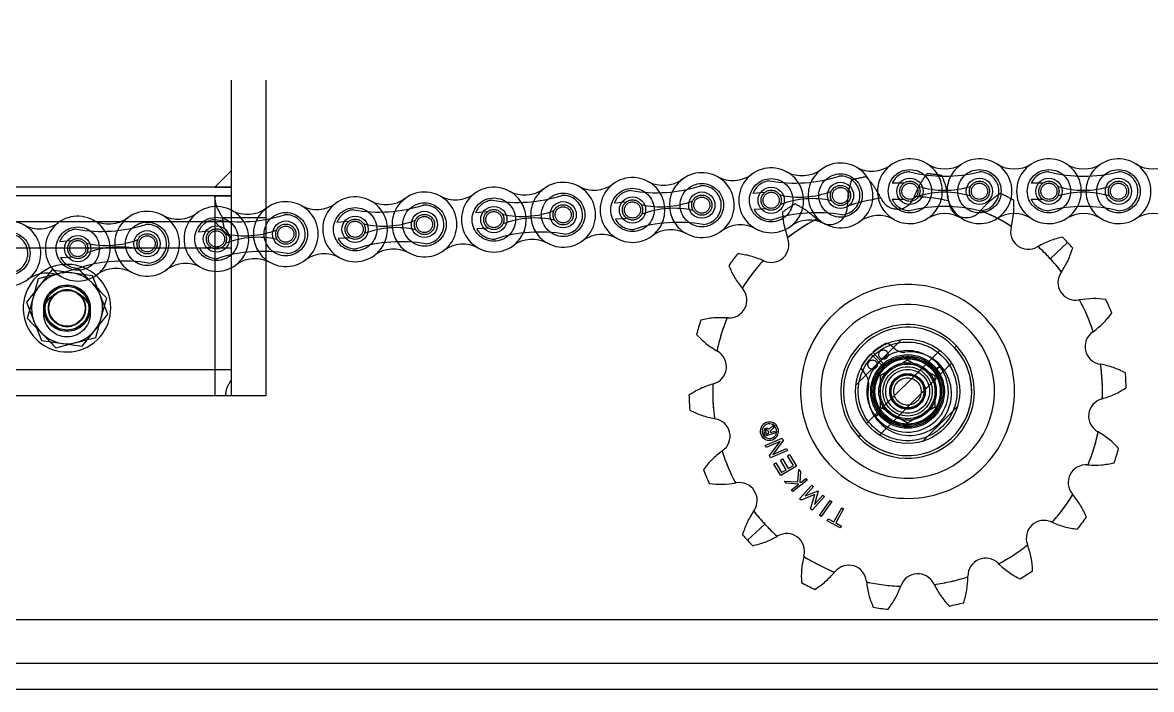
# Model space of a CAD drawing. Header units: metres. Extents: x 0 to 21025, y 0 to 14850.
# Drawn here: x 2882.1 to 3088.3, y 6190.9 to 6312.7 of the extents above; entities that cross this region are included whole.
import ezdxf

# ---------------------------------------------------------------- set-up
doc = ezdxf.new("R2010")
doc.units = ezdxf.units.M
doc.header["$LTSCALE"] = 25
doc.linetypes.add('HIDDEN2', pattern=[4.7625, 3.175, -1.5875])
for name, color, linetype in [('SHA', 7, 'Continuous'), ('SL4', 4, 'Continuous'), ('ST1', 7, 'HIDDEN2')]:
    doc.layers.add(name, color=color, linetype=linetype)

msp = doc.modelspace()

# ---------------------------------------------------------------- hatches: boundary and pattern name
at = {"layer": 'SHA'}
h = msp.add_hatch(dxfattribs=at)
h.set_pattern_fill('ANSI32', color=256, style=0)
h.set_pattern_definition([(45, (680.72, 3493.2185), (-6.735192, 6.735192), []), (45, (685.21, 3493.2185), (-6.735192, 6.735192), [])])
edge = h.paths.add_edge_path(flags=0)
edge.add_arc((3043.773, 6245.305), 9.525, 0, 360)

# ---------------------------------------------------------------- linework, layer by layer
at = {"layer": 'SL4'}
for p, q in [((3062.734, 6275.444), (3063.112, 6277.687)), ((3021.405, 6274.929), (3021.839, 6273.355)), ((3073.019, 6272.506), (3069.846, 6269.555)), ((2884.961, 6265.886), (2883.947, 6262.273)), ((2887.98, 6266.656), (2884.961, 6265.886)), ((2894.097, 6265.833), (2894.856, 6265.056)), ((2895.447, 6255.145), (2896.462, 6258.757)), ((2888.175, 6253.289), (2891.811, 6254.217)), ((3052.359, 6253.291), (3052.717, 6253.624)), ((3018.49, 6238.383), (3019.227, 6239.102)), ((3019.227, 6239.102), (3019.348, 6238.722)), ((3017.764, 6237.129), (3017.544, 6237.822)), ((3019.629, 6237.721), (3017.764, 6237.129)), ((3017.779, 6235.44), (3020.851, 6236.765)), ((3017.833, 6237.943), (3017.965, 6237.526)), ((3017.892, 6238.553), (3017.986, 6238.255)), ((3017.995, 6238.257), (3017.9, 6238.555)), ((3017.965, 6237.526), (3018.432, 6237.674)), ((3018.432, 6237.674), (3018.299, 6238.096)), ((3019.348, 6238.722), (3018.645, 6238.037)), ((3018.645, 6238.037), (3018.727, 6237.78)), ((3018.727, 6237.78), (3019.529, 6238.034)), ((3019.529, 6238.034), (3019.629, 6237.721)), ((3020.851, 6236.765), (3021.031, 6236.348)), ((3034.828, 6236.986), (3035.186, 6237.319)), ((3017.938, 6235.071), (3017.779, 6235.44)), ((3020.481, 6236.168), (3017.938, 6235.071)), ((3018.564, 6233.618), (3020.481, 6236.168)), ((3021.031, 6236.348), (3019.186, 6233.809)), ((3019.186, 6233.809), (3021.665, 6234.876)), ((3021.665, 6234.876), (3021.824, 6234.508)), ((3018.751, 6233.185), (3018.564, 6233.618)), ((3021.824, 6234.508), (3018.751, 6233.185)), ((3020.549, 6232.748), (3020.9, 6232.96)), ((3021.61, 6230.987), (3020.549, 6232.748)), ((3020.9, 6232.96), (3021.961, 6231.199)), ((3021.861, 6233.539), (3022.213, 6233.751)), ((3022.922, 6231.779), (3021.861, 6233.539)), ((3022.213, 6233.751), (3023.481, 6231.646)), ((3019.347, 6232.025), (3019.698, 6232.236)), ((3020.615, 6229.919), (3019.347, 6232.025)), ((3019.698, 6232.236), (3020.76, 6230.475)), ((3023.481, 6231.646), (3020.615, 6229.919)), ((3020.76, 6230.475), (3021.61, 6230.987)), ((3021.961, 6231.199), (3022.922, 6231.779)), ((3023.722, 6228.773), (3023.914, 6231.023)), ((3023.914, 6231.023), (3024.225, 6230.634)), ((3024.225, 6230.634), (3024.064, 6228.75)), ((3021.301, 6228.935), (3023.722, 6228.773)), ((3021.611, 6228.545), (3021.301, 6228.935)), ((3023.915, 6228.391), (3021.611, 6228.545)), ((3025.448, 6229.102), (3022.834, 6227.014)), ((3024.064, 6228.75), (3024.341, 6228.731)), ((3024.341, 6228.731), (3025.198, 6229.416)), ((3025.198, 6229.416), (3025.448, 6229.102)), ((3022.584, 6227.327), (3023.915, 6228.391)), ((3022.834, 6227.014), (3022.584, 6227.327)), ((3024.039, 6225.697), (3026.275, 6228.185)), ((3026.842, 6226.481), (3024.334, 6225.431)), ((3026.57, 6227.92), (3025.053, 6226.231)), ((3025.053, 6226.231), (3027.42, 6227.156)), ((3026.064, 6223.875), (3026.842, 6226.481)), ((3026.275, 6228.185), (3026.57, 6227.92)), ((3027.453, 6227.126), (3026.783, 6224.675)), ((3027.42, 6227.156), (3027.453, 6227.126)), ((3024.334, 6225.431), (3024.039, 6225.697)), ((3028.601, 6226.094), (3026.364, 6223.605)), ((3026.783, 6224.675), (3028.302, 6226.362)), ((3027.685, 6222.662), (3029.604, 6225.403)), ((3029.933, 6225.173), (3028.014, 6222.432)), ((3028.302, 6226.362), (3028.601, 6226.094)), ((3029.604, 6225.403), (3029.933, 6225.173)), ((3026.364, 6223.605), (3026.064, 6223.875)), ((3028.014, 6222.432), (3027.685, 6222.662)), ((3030.312, 6221.479), (3031.738, 6224.044)), ((3032.089, 6223.85), (3030.663, 6221.284)), ((3031.738, 6224.044), (3032.089, 6223.85)), ((3017.699, 6221.055), (3014.527, 6218.105)), ((3029.093, 6221.686), (3029.292, 6222.045)), ((3031.486, 6220.358), (3029.093, 6221.686)), ((3029.292, 6222.045), (3030.312, 6221.479)), ((3030.663, 6221.284), (3031.685, 6220.716)), ((3031.685, 6220.716), (3031.486, 6220.358)), ((2543.773, 6203.628), (3543.773, 6203.628)), ((3543.773, 6195.628), (2543.773, 6195.628)), ((3496.273, 6190.865), (2543.773, 6190.865))]:
    msp.add_line(p, q, dxfattribs=at)
at = {"layer": 'SL4', "flags": 128}
for points in [[(3028.786, 6275.857), (3028.012, 6276.145), (3027.705, 6276.328)], [(2894.026, 6265.773), (2894.223, 6265.624), (2894.856, 6265.056)]]:
    msp.add_lwpolyline(points, dxfattribs=at)
at = {"layer": 'SL4'}
for centre, radius in [((3044.202, 6281.87), 2.399), ((3056.902, 6281.87), 2.398), ((3069.602, 6281.87), 2.399), ((3082.302, 6281.87), 2.398), ((3018.856, 6280.222), 2.398), ((3031.525, 6281.105), 2.398), ((2993.517, 6278.456), 2.399), ((3006.187, 6279.339), 2.398), ((2955.51, 6275.808), 2.398), ((2968.179, 6276.691), 2.399), ((2980.848, 6277.573), 2.398), ((2930.171, 6274.042), 2.398), ((2942.84, 6274.925), 2.399), ((2904.832, 6272.276), 2.399), ((2917.502, 6273.159), 2.398), ((2892.163, 6271.393), 2.398), ((2890.204, 6260.515), 4), ((2890.204, 6260.515), 3.309), ((3043.773, 6245.305), 9.525)]:
    msp.add_circle(centre, radius, dxfattribs=at)
for centre, radius, start, end in [((3031.525, 6281.105), 5.92, 241.55346, 126.42008), ((3037.262, 6291.463), 5.92, 241.01961, 305.88623), ((3044.202, 6281.87), 5.92, 57.56669, 302.43331), ((3050.552, 6291.863), 5.92, 237.56669, 302.43331), ((3056.902, 6281.87), 5.92, 237.56669, 122.43331), ((3063.252, 6291.863), 5.92, 237.56669, 302.43331), ((3069.602, 6281.87), 5.92, 57.56669, 302.43331), ((3075.952, 6291.863), 5.92, 237.56669, 302.43331), ((3082.302, 6281.87), 5.92, 237.56669, 122.43331), ((3088.652, 6291.863), 5.92, 237.56669, 302.43331), ((2993.517, 6278.456), 5.92, 61.55346, 306.42008), ((3006.187, 6279.339), 5.92, 241.55346, 126.42008), ((3011.826, 6289.75), 5.92, 241.55346, 306.42008), ((3018.856, 6280.222), 5.92, 61.55346, 306.42008), ((3024.496, 6290.633), 5.92, 241.55346, 306.42008), ((2968.179, 6276.691), 5.92, 61.55346, 306.42008), ((2973.819, 6287.101), 5.92, 241.55346, 306.42008), ((2980.848, 6277.573), 5.92, 241.55346, 126.42008), ((2986.488, 6287.984), 5.92, 241.55346, 306.42008), ((2999.157, 6288.867), 5.92, 241.55346, 306.42008), ((2942.84, 6274.925), 5.92, 61.55346, 306.42008), ((2948.48, 6285.335), 5.92, 241.55346, 306.42008), ((2955.51, 6275.808), 5.92, 241.55346, 126.42008), ((2961.149, 6286.218), 5.92, 241.55346, 306.42008), ((2904.832, 6272.276), 5.92, 241.55346, 126.42008), ((2917.502, 6273.159), 5.92, 61.55346, 306.42008), ((2923.142, 6283.569), 5.92, 241.55346, 306.42008), ((2930.171, 6274.042), 5.92, 241.55346, 126.42008), ((2935.811, 6284.452), 5.92, 241.55346, 306.42008), ((2879.494, 6270.51), 5.92, 241.55346, 126.42008), ((2885.134, 6280.92), 5.92, 241.55346, 306.42008), ((2892.163, 6271.393), 5.92, 61.55346, 306.42008), ((2897.803, 6281.803), 5.92, 241.55346, 306.42008), ((2910.472, 6282.686), 5.92, 241.55346, 306.42008), ((3043.773, 6245.305), 35.607, 118.63563, 128.02381), ((3025.885, 6270.695), 5.92, 61.55346, 126.42008), ((3038.465, 6271.513), 5.92, 61.01961, 125.88623), ((3050.552, 6271.877), 5.92, 57.56669, 122.43331), ((3063.252, 6271.877), 5.92, 57.56669, 122.43331), ((3043.773, 6245.305), 35.607, 57.82514, 62.61107), ((3075.952, 6271.877), 5.92, 57.56669, 122.43331), ((3088.652, 6271.877), 5.92, 57.56669, 122.43331), ((2987.877, 6268.046), 5.92, 61.55346, 126.42008), ((3000.547, 6268.929), 5.92, 61.55346, 126.42008), ((3013.216, 6269.812), 5.92, 61.55346, 126.42008), ((3065.836, 6274.504), 3.238, 165.42447, 300.42447), ((3047.807, 6279.192), 15.39, 345.42447, 345.90678), ((2962.539, 6266.28), 5.92, 61.55346, 126.42008), ((2975.208, 6267.163), 5.92, 61.55346, 126.42008), ((3018.849, 6272.104), 3.238, 245.42447, 20.42447), ((3036.306, 6278.604), 15.39, 199.94217, 200.42447), ((3075.269, 6258.441), 15.39, 119.94217, 120.42447), ((3043.773, 6245.305), 35.607, 42.92447, 48.02381), ((3043.773, 6245.305), 39.94, 42.92447, 44.89243), ((3043.773, 6245.305), 39.94, 40.95651, 42.92447), ((2937.2, 6264.514), 5.92, 61.55346, 126.42008), ((2949.87, 6265.397), 5.92, 61.55346, 126.42008), ((3043.773, 6245.305), 39.94, 140.95651, 144.89243), ((2899.193, 6261.865), 5.92, 61.55346, 126.42008), ((2911.862, 6262.748), 5.92, 61.55346, 126.42008), ((2924.531, 6263.631), 5.92, 61.55346, 126.42008), ((3043.773, 6245.305), 35.607, 137.82514, 148.02381), ((3011.102, 6255.163), 15.39, 65.42447, 65.90678), ((3043.773, 6245.305), 35.607, 37.82514, 42.92447), ((2890.204, 6260.515), 8, 128.79395, 21.78679), ((2886.523, 6260.982), 5.92, 61.55346, 126.42008), ((2890.204, 6260.515), 6.5, 108.54187, 164.30946), ((2890.204, 6260.515), 8, 21.78679, 48.49544), ((3074.492, 6265.197), 3.238, 145.42447, 280.42447), ((3059.154, 6275.768), 15.39, 325.42447, 325.90678), ((2890.204, 6260.515), 6.5, 344.30946, 44.30946), ((3011.186, 6261.963), 3.238, 265.42447, 40.42447), ((3025.367, 6274.042), 15.39, 219.94217, 220.42447), ((3043.773, 6245.305), 19.544, 42.92447, 222.92447), ((2890.204, 6260.515), 6.5, 164.30946, 224.30946), ((3077.862, 6246.876), 15.39, 99.94217, 100.42447), ((3043.773, 6245.305), 35.607, 17.82514, 28.02381), ((3043.773, 6245.305), 39.94, 20.95651, 24.89243), ((3043.773, 6245.305), 15.88, 42.92447, 222.92447), ((2890.204, 6260.515), 6.5, 284.30946, 344.30946), ((3043.773, 6245.305), 39.94, 160.95651, 164.89243), ((3043.773, 6245.305), 35.607, 157.82514, 168.02381), ((3009.7, 6243.394), 15.39, 85.42447, 85.90678), ((3043.773, 6245.305), 19.544, 222.92447, 42.92447), ((3043.773, 6245.305), 12.215, 42.92447, 222.92447), ((2890.204, 6260.515), 6.5, 224.30946, 284.30946), ((3043.773, 6245.305), 11.726, 42.92447, 222.92447), ((3043.773, 6245.305), 15.88, 222.92447, 42.92447), ((3079.443, 6253.491), 3.238, 125.42447, 260.42447), ((3068.645, 6268.671), 15.39, 305.42447, 305.90678), ((3043.773, 6245.305), 12.215, 222.92447, 42.92447), ((3043.773, 6245.305), 11.726, 222.92447, 42.92447), ((3007.454, 6249.813), 3.238, 285.42447, 60.42447), ((3016.649, 6266.014), 15.39, 239.94217, 240.42447), ((3076.344, 6235.122), 15.39, 79.94217, 80.42447), ((3043.773, 6245.305), 35.607, 357.82514, 8.02381), ((3043.773, 6245.305), 39.94, 0.95651, 4.89243), ((3043.773, 6245.305), 35.607, 177.82514, 188.02381), ((3012.409, 6231.856), 15.39, 105.42447, 105.90678), ((3043.773, 6245.305), 39.94, 180.95651, 184.89243), ((3080.091, 6240.797), 3.238, 105.42447, 240.42447), ((3075.137, 6258.755), 15.39, 285.42447, 285.90678), ((3011.202, 6255.489), 15.39, 259.94217, 260.42447), ((3008.103, 6237.12), 3.238, 305.42447, 80.42447), ((3018.522, 6238.045), 1.673, 132.92447, 312.92447), ((3018.522, 6238.045), 1.339, 132.92447, 312.92447), ((3018.522, 6238.045), 1.673, 312.92447, 132.92447), ((3018.522, 6238.045), 1.339, 312.92447, 132.92447), ((3018.065, 6238.022), 0.558, 108.05018, 200.99902), ((3018.065, 6238.022), 0.245, 108.62125, 198.95106), ((3018.065, 6238.022), 0.558, 40.30501, 107.15432), ((3018.065, 6238.022), 0.245, 17.61994, 106.56673), ((3043.773, 6245.305), 35.607, 337.82514, 348.02381), ((3070.897, 6224.596), 15.39, 59.94217, 60.42447), ((3043.773, 6245.305), 39.94, 340.95651, 344.89243), ((3018.9, 6221.94), 15.39, 125.42447, 125.90678), ((3043.773, 6245.305), 35.607, 197.82514, 208.02381), ((3043.773, 6245.305), 39.94, 200.95651, 204.89243), ((3076.359, 6228.648), 3.238, 85.42447, 220.42447), ((3077.845, 6247.217), 15.39, 265.42447, 265.90678), ((3009.683, 6243.734), 15.39, 279.94217, 280.42447), ((3013.054, 6225.414), 3.238, 325.42447, 100.42447), ((3043.773, 6245.305), 35.607, 317.82514, 328.02381), ((3062.178, 6216.568), 15.39, 39.94217, 40.42447), ((3028.392, 6214.842), 15.39, 145.42447, 145.90678), ((3043.773, 6245.305), 35.607, 217.82514, 222.92447), ((3043.773, 6245.305), 39.94, 320.95651, 324.89243), ((3043.773, 6245.305), 35.607, 222.92447, 228.02381), ((3068.697, 6218.507), 3.238, 65.42447, 200.42447), ((3076.444, 6235.448), 15.39, 245.42447, 245.90678), ((3043.773, 6245.305), 39.94, 220.95651, 222.92447), ((3012.276, 6232.17), 15.39, 299.94217, 300.42447), ((3021.71, 6216.107), 3.238, 345.42447, 120.42447), ((3043.773, 6245.305), 39.94, 222.92447, 224.89243), ((3043.773, 6245.305), 35.607, 297.82514, 308.02381), ((3051.239, 6212.006), 15.39, 19.94217, 20.42447), ((3039.738, 6211.419), 15.39, 165.42447, 165.90678), ((3043.773, 6245.305), 35.607, 237.82514, 248.02381), ((3058.028, 6211.599), 3.238, 45.42447, 180.42447), ((3018.668, 6222.19), 15.39, 319.94217, 320.42447), ((3033.027, 6210.322), 3.238, 5.42447, 140.42447), ((3045.64, 6208.756), 3.238, 25.42447, 160.42447), ((3071.102, 6224.868), 15.39, 225.42447, 225.90678), ((3043.773, 6245.305), 39.94, 300.95651, 304.89243), ((3043.773, 6245.305), 39.94, 240.95651, 244.89243), ((3051.572, 6212.083), 15.39, 185.42447, 185.90678), ((3043.773, 6245.305), 35.607, 257.82514, 268.02381), ((3062.464, 6216.753), 15.39, 205.42447, 205.90678), ((3043.773, 6245.305), 35.607, 277.82514, 288.02381), ((3039.4, 6211.461), 15.39, 359.94217, 0.42447), ((3028.088, 6214.997), 15.39, 339.94217, 340.42447), ((3043.773, 6245.305), 39.94, 260.95651, 264.89243), ((3043.773, 6245.305), 39.94, 280.95651, 284.89243)]:
    msp.add_arc(centre, radius, start, end, dxfattribs=at)
for points, knots in [([(3072.068, 6273.494), (3071.3, 6273.301), (3069.766, 6272.914), (3068.314, 6272.156), (3067.588, 6271.777)], [0, 0, 0, 0, 0.5001332, 1, 1, 1, 1]), ([(3017.384, 6269.212), (3016.624, 6269.515), (3015.102, 6270.121), (3013.536, 6270.35), (3012.753, 6270.464)], [0, 0, 0, 0, 0.4994185, 1, 1, 1, 1]), ([(3071.899, 6267.142), (3072.329, 6267.837), (3073.19, 6269.231), (3073.687, 6270.733), (3073.936, 6271.485)], [0, 0, 0, 0, 0.4990975, 1, 1, 1, 1]), ([(3011.099, 6268.275), (3011.423, 6267.553), (3012.07, 6266.11), (3013.069, 6264.811), (3013.568, 6264.162)], [0, 0, 0, 0, 0.5001333, 1, 1, 1, 1]), ([(2894.856, 6265.056), (2895.094, 6264.812), (2895.981, 6263.903), (2896.845, 6263.018), (2897.477, 6262.37)], [0, 0, 0, 0, 0.2686336, 1, 1, 1, 1]), ([(2883.947, 6262.273), (2883.922, 6262.188), (2883.58, 6260.967), (2883.244, 6259.772), (2882.932, 6258.66)], [0, 0, 0, 0, 0.07021477, 1, 1, 1, 1]), ([(2896.462, 6258.757), (2896.486, 6258.843), (2896.829, 6260.063), (2897.165, 6261.259), (2897.477, 6262.37)], [0, 0, 0, 0, 0.0702148, 1, 1, 1, 1]), ([(3080.002, 6262.117), (3079.215, 6262.197), (3077.641, 6262.359), (3076.017, 6262.143), (3075.205, 6262.035)], [0, 0, 0, 0, 0.5005336, 1, 1, 1, 1]), ([(3077.671, 6256.205), (3078.313, 6256.712), (3079.599, 6257.727), (3080.58, 6258.968), (3081.071, 6259.59)], [0, 0, 0, 0, 0.4991241, 1, 1, 1, 1]), ([(2882.932, 6258.66), (2883.152, 6258.435), (2884.006, 6257.559), (2884.894, 6256.65), (2885.553, 6255.975)], [0, 0, 0, 0, 0.25755135, 1, 1, 1, 1]), ([(3010.799, 6258.745), (3009.981, 6258.769), (3008.343, 6258.819), (3006.794, 6258.498), (3006.019, 6258.337)], [0, 0, 0, 0, 0.4994786, 1, 1, 1, 1]), ([(2885.553, 6255.975), (2885.791, 6255.731), (2886.679, 6254.822), (2887.543, 6253.937), (2888.175, 6253.289)], [0, 0, 0, 0, 0.2686336, 1, 1, 1, 1]), ([(3005.213, 6255.715), (3005.765, 6255.147), (3006.867, 6254.012), (3008.249, 6253.133), (3008.94, 6252.694)], [0, 0, 0, 0, 0.5003717, 1, 1, 1, 1]), ([(2891.811, 6254.217), (2891.897, 6254.239), (2893.125, 6254.552), (2894.328, 6254.859), (2895.447, 6255.145)], [0, 0, 0, 0, 0.07021477, 1, 1, 1, 1]), ([(3083.567, 6248.712), (3082.855, 6249.057), (3081.431, 6249.747), (3079.831, 6250.099), (3079.032, 6250.276)], [0, 0, 0, 0, 0.5005125, 1, 1, 1, 1]), ([(3008.191, 6246.657), (3007.414, 6246.4), (3005.858, 6245.886), (3004.512, 6245.055), (3003.838, 6244.639)], [0, 0, 0, 0, 0.499464, 1, 1, 1, 1]), ([(3079.355, 6243.954), (3080.132, 6244.211), (3081.687, 6244.725), (3083.033, 6245.556), (3083.707, 6245.972)], [0, 0, 0, 0, 0.499464, 1, 1, 1, 1]), ([(3003.978, 6241.899), (3004.691, 6241.554), (3006.115, 6240.864), (3007.715, 6240.511), (3008.514, 6240.335)], [0, 0, 0, 0, 0.5005125, 1, 1, 1, 1]), ([(3082.332, 6234.896), (3081.781, 6235.464), (3080.679, 6236.599), (3079.296, 6237.478), (3078.605, 6237.917)], [0, 0, 0, 0, 0.5003717, 1, 1, 1, 1]), ([(3009.875, 6234.405), (3009.233, 6233.899), (3007.947, 6232.884), (3006.966, 6231.642), (3006.475, 6231.02)], [0, 0, 0, 0, 0.4991241, 1, 1, 1, 1]), ([(3076.747, 6231.866), (3077.565, 6231.841), (3079.202, 6231.792), (3080.751, 6232.113), (3081.527, 6232.273)], [0, 0, 0, 0, 0.4994786, 1, 1, 1, 1]), ([(3007.543, 6228.494), (3008.331, 6228.413), (3009.905, 6228.252), (3011.529, 6228.468), (3012.34, 6228.576)], [0, 0, 0, 0, 0.5005334, 1, 1, 1, 1]), ([(3076.447, 6222.335), (3076.123, 6223.057), (3075.476, 6224.501), (3074.477, 6225.8), (3073.977, 6226.449)], [0, 0, 0, 0, 0.5001333, 1, 1, 1, 1]), ([(3015.647, 6223.469), (3015.217, 6222.773), (3014.356, 6221.38), (3013.859, 6219.878), (3013.61, 6219.125)], [0, 0, 0, 0, 0.49909768, 1, 1, 1, 1]), ([(3070.161, 6221.399), (3070.922, 6221.096), (3072.444, 6220.489), (3074.009, 6220.261), (3074.793, 6220.147)], [0, 0, 0, 0, 0.4994185, 1, 1, 1, 1]), ([(3015.478, 6217.117), (3016.245, 6217.31), (3017.779, 6217.697), (3019.232, 6218.455), (3019.958, 6218.834)], [0, 0, 0, 0, 0.50013323, 1, 1, 1, 1]), ([(3066.62, 6212.545), (3066.563, 6213.335), (3066.448, 6214.913), (3065.954, 6216.475), (3065.707, 6217.255)], [0, 0, 0, 0, 0.50026091, 1, 1, 1, 1]), ([(3024.812, 6215.166), (3024.645, 6214.365), (3024.313, 6212.761), (3024.359, 6211.179), (3024.383, 6210.388)], [0, 0, 0, 0, 0.4994593, 1, 1, 1, 1]), ([(3026.825, 6209.139), (3027.48, 6209.583), (3028.79, 6210.471), (3029.895, 6211.681), (3030.448, 6212.285)], [0, 0, 0, 0, 0.5001515, 1, 1, 1, 1]), ([(3060.393, 6213.815), (3061.004, 6213.271), (3062.227, 6212.18), (3063.62, 6211.43), (3064.317, 6211.054)], [0, 0, 0, 0, 0.4990977, 1, 1, 1, 1]), ([(3036.263, 6210.499), (3036.381, 6209.689), (3036.617, 6208.068), (3037.202, 6206.598), (3037.495, 6205.862)], [0, 0, 0, 0, 0.49948, 1, 1, 1, 1]), ([(3048.621, 6210.029), (3049.008, 6209.309), (3049.785, 6207.866), (3050.837, 6206.685), (3051.364, 6206.093)], [0, 0, 0, 0, 0.4994271, 1, 1, 1, 1]), ([(3054.038, 6206.707), (3054.254, 6207.469), (3054.686, 6208.991), (3054.755, 6210.628), (3054.79, 6211.445)], [0, 0, 0, 0, 0.50051396, 1, 1, 1, 1]), ([(3040.217, 6205.524), (3040.681, 6206.166), (3041.607, 6207.448), (3042.233, 6208.963), (3042.545, 6209.719)], [0, 0, 0, 0, 0.5005288, 1, 1, 1, 1])]:
    msp.add_open_spline(points, degree=3, knots=knots, dxfattribs=at)
at = {"layer": 'ST1'}
for p, q in [((2920.204, 6421.215), (2920.204, 6244.515)), ((2926.554, 6421.215), (2926.554, 6244.515)), ((2920.204, 6285.615), (2917.204, 6282.615)), ((2920.204, 6285.615), (2920.204, 6282.615)), ((2920.204, 6282.615), (2658.304, 6282.615)), ((2917.204, 6282.615), (2920.204, 6282.615)), ((2920.204, 6282.615), (2920.204, 6244.515)), ((3043.095, 6283.346), (3040.971, 6283.346)), ((3068.495, 6283.346), (3066.371, 6283.346)), ((2920.204, 6281.023), (2630.204, 6281.023)), ((2917.204, 6281.023), (2917.204, 6276.265)), ((2917.204, 6281.023), (2920.204, 6281.023)), ((3017.649, 6281.618), (3015.53, 6281.47)), ((3043.095, 6280.394), (3040.971, 6280.394)), ((3068.495, 6280.394), (3066.371, 6280.394)), ((2966.972, 6278.086), (2964.853, 6277.938)), ((2992.31, 6279.852), (2990.192, 6279.704)), ((3017.854, 6278.673), (3015.735, 6278.525)), ((2920.204, 6276.265), (2620.204, 6276.265)), ((2920.204, 6273.265), (2917.204, 6276.265)), ((2917.204, 6276.265), (2917.204, 6271.503)), ((2920.204, 6276.265), (2917.204, 6276.265)), ((2920.204, 6277.015), (2918.667, 6277.015)), ((2926.554, 6277.015), (2920.204, 6277.015)), ((2941.633, 6276.32), (2939.515, 6276.172)), ((2992.516, 6276.907), (2990.397, 6276.759)), ((3027.152, 6276.796), (3026.708, 6276.557)), ((3027.705, 6276.328), (3027.245, 6276.705)), ((2916.295, 6274.554), (2914.176, 6274.406)), ((2967.177, 6275.141), (2965.058, 6274.993)), ((2890.956, 6272.788), (2888.838, 6272.64)), ((2941.839, 6273.375), (2939.72, 6273.228)), ((3069.846, 6269.555), (3073.019, 6272.506)), ((2920.204, 6271.503), (2620.204, 6271.503)), ((2891.162, 6269.843), (2889.043, 6269.696)), ((2916.5, 6271.609), (2914.381, 6271.462)), ((2920.204, 6271.503), (2917.204, 6271.503)), ((2917.204, 6271.503), (2917.204, 6249.273)), ((2892.234, 6267.741), (2888.598, 6266.814)), ((2887.419, 6267.485), (2882.776, 6261.588)), ((2894.847, 6266.413), (2887.419, 6267.485)), ((2888.137, 6266.678), (2888.598, 6266.814)), ((2897.633, 6259.443), (2894.847, 6266.413)), ((2882.776, 6261.588), (2885.561, 6254.618)), ((2892.99, 6253.546), (2897.633, 6259.443)), ((2885.561, 6254.618), (2892.99, 6253.546)), ((3041.501, 6253.028), (3040.466, 6253.884)), ((3052.717, 6253.624), (3052.359, 6253.291)), ((3039.434, 6249.734), (3037.054, 6252.162)), ((3037.42, 6252.503), (3039.67, 6249.954)), ((2920.204, 6249.273), (2625.447, 6249.273)), ((2920.204, 6249.273), (2917.204, 6249.273)), ((2917.204, 6249.273), (2917.204, 6244.515)), ((3035.456, 6249.224), (3036.235, 6248.13)), ((3038.773, 6248.192), (3041.273, 6249.635)), ((3043.773, 6251.079), (3046.273, 6249.635)), ((3049.651, 6249.886), (3048.88, 6249.285)), ((3048.88, 6249.285), (3049.651, 6249.886)), ((2920.204, 6244.515), (2630.204, 6244.515)), ((2926.554, 6244.515), (2920.204, 6244.515)), ((3038.665, 6241.326), (3037.894, 6240.725)), ((3037.894, 6240.725), (3038.665, 6241.326)), ((3043.773, 6239.532), (3041.273, 6240.975)), ((3048.773, 6242.419), (3046.273, 6240.975)), ((3035.186, 6237.319), (3034.828, 6236.986)), ((3014.527, 6218.105), (3017.699, 6221.055)), ((2543.773, 6203.628), (3543.773, 6203.628))]:
    msp.add_line(p, q, dxfattribs=at)
for centre, radius in [((3018.856, 6280.222), 3.96), ((3031.525, 6281.105), 3.96), ((3044.202, 6281.87), 3.96), ((3056.902, 6281.87), 3.96), ((3069.602, 6281.87), 3.96), ((3082.302, 6281.87), 3.96), ((2993.517, 6278.456), 3.96), ((3006.187, 6279.339), 3.96), ((3031.525, 6281.105), 1.845), ((3031.525, 6281.105), 1.476), ((3044.202, 6281.87), 1.845), ((3044.202, 6281.87), 1.476), ((3056.902, 6281.87), 1.845), ((3056.902, 6281.87), 1.476), ((3069.602, 6281.87), 1.845), ((3069.602, 6281.87), 1.476), ((3082.302, 6281.87), 1.845), ((3082.302, 6281.87), 1.476), ((2968.179, 6276.691), 3.96), ((2980.848, 6277.573), 3.96), ((2993.517, 6278.456), 1.845), ((3006.187, 6279.339), 1.845), ((3006.187, 6279.339), 1.476), ((3018.856, 6280.222), 1.845), ((3018.856, 6280.222), 1.476), ((2930.171, 6274.042), 3.96), ((2942.84, 6274.925), 3.96), ((2955.51, 6275.808), 3.96), ((2968.179, 6276.691), 1.845), ((2968.179, 6276.691), 1.476), ((2980.848, 6277.573), 1.845), ((2980.848, 6277.573), 1.476), ((2993.517, 6278.456), 1.476), ((2904.832, 6272.276), 3.96), ((2917.502, 6273.159), 3.96), ((2942.84, 6274.925), 1.845), ((2942.84, 6274.925), 1.476), ((2955.51, 6275.808), 1.845), ((2955.51, 6275.808), 1.476), ((2879.494, 6270.51), 3.96), ((2892.163, 6271.393), 3.96), ((2904.832, 6272.276), 1.845), ((2917.502, 6273.159), 1.845), ((2917.502, 6273.159), 1.476), ((2930.171, 6274.042), 1.845), ((2930.171, 6274.042), 1.476), ((2892.163, 6271.393), 1.845), ((2892.163, 6271.393), 1.476), ((2904.832, 6272.276), 1.476), ((2890.204, 6260.515), 4.25), ((2890.204, 6259.515), 4.25), ((2890.204, 6260.515), 4.2), ((2890.204, 6260.515), 3.4), ((3043.773, 6245.305), 9.025), ((3043.773, 6245.305), 6.725), ((3043.773, 6245.305), 6.475), ((3043.773, 6245.305), 6.2), ((3043.773, 6245.305), 6), ((3043.773, 6245.305), 5.975), ((3039.357, 6252.036), 0.85), ((3037.38, 6250.197), 0.85), ((3043.773, 6245.305), 5.25), ((3043.773, 6245.305), 5), ((3043.773, 6245.305), 4.5), ((3043.773, 6245.305), 4), ((3043.773, 6245.305), 3.25), ((3043.773, 6245.305), 3.2), ((3043.773, 6245.305), 3), ((3043.773, 6245.305), 2.5)]:
    msp.add_circle(centre, radius, dxfattribs=at)
for centre, radius, start, end in [((3044.202, 6281.87), 5.92, 302.43326, 57.56674), ((3056.902, 6281.87), 5.92, 122.43328, 237.56672), ((3069.602, 6281.87), 5.92, 302.43326, 57.56674), ((3082.302, 6281.87), 5.92, 122.43328, 237.56672), ((3023.167, 6309.69), 26.322, 260.02692, 287.94662), ((3018.856, 6280.222), 5.92, 306.42002, 61.55351), ((3031.525, 6281.105), 5.92, 126.42007, 242.4396), ((3031.525, 6281.105), 3.552, 273.98677, 93.98677), ((3043.773, 6245.305), 39.94, 100.95651, 104.89243), ((3044.202, 6281.87), 3.552, 90, 155.44664), ((3050.552, 6310.967), 26.322, 256.04015, 283.95985), ((3043.773, 6245.305), 39.94, 80.95651, 84.89243), ((3056.902, 6281.87), 3.552, 270, 90), ((3069.602, 6281.87), 3.552, 90, 155.44664), ((3075.952, 6310.967), 26.322, 256.04015, 283.95985), ((3082.302, 6281.87), 3.552, 270, 90), ((2980.848, 6277.573), 5.92, 126.42005, 241.55348), ((2997.829, 6307.924), 26.322, 260.02692, 287.94662), ((2993.517, 6278.456), 5.92, 306.42002, 61.55351), ((3006.187, 6279.339), 5.92, 126.42002, 241.55351), ((3006.187, 6279.339), 3.552, 273.98677, 93.98677), ((3018.856, 6280.222), 3.552, 93.98677, 159.43341), ((3050.552, 6298.223), 16.175, 252.993, 287.007), ((3075.952, 6298.223), 16.175, 252.993, 287.007), ((2942.84, 6274.925), 5.92, 306.42002, 61.55351), ((2955.51, 6275.808), 5.92, 126.42002, 241.55351), ((2968.179, 6276.691), 3.552, 93.98677, 159.43341), ((2972.49, 6306.158), 26.322, 260.02692, 287.94662), ((2968.179, 6276.691), 5.92, 306.42002, 61.55351), ((2980.848, 6277.573), 3.552, 273.98677, 93.98677), ((2993.517, 6278.456), 3.552, 93.98677, 159.43341), ((2998.715, 6295.211), 16.175, 256.97977, 290.99377), ((3024.054, 6296.977), 16.175, 256.97977, 290.99377), ((3026.327, 6264.351), 16.175, 76.97977, 110.99377), ((3043.773, 6245.305), 35.607, 97.82514, 108.02381), ((3043.773, 6245.305), 35.607, 97.82514, 108.02381), ((3025.081, 6273.857), 15.39, 25.42447, 25.90678), ((3041.906, 6281.855), 3.238, 205.42447, 340.42447), ((3044.202, 6281.87), 3.552, 204.55336, 270), ((3059.457, 6275.613), 15.39, 159.94217, 160.42447), ((3043.773, 6245.305), 35.607, 77.82514, 88.02381), ((3043.773, 6245.305), 35.607, 77.82514, 88.02381), ((3050.552, 6265.518), 16.175, 72.993, 107.007), ((3035.974, 6278.528), 15.39, 5.42447, 5.90678), ((3043.773, 6245.305), 39.94, 60.95651, 64.89243), ((3069.602, 6281.87), 3.552, 204.55336, 270), ((3075.952, 6265.518), 16.175, 72.993, 107.007), ((2917.502, 6273.159), 5.92, 306.42005, 61.55348), ((2930.171, 6274.042), 5.92, 126.42005, 241.55348), ((2942.84, 6274.925), 3.552, 93.98677, 159.43341), ((2947.152, 6304.392), 26.322, 260.02692, 287.94662), ((2955.51, 6275.808), 3.552, 273.98677, 93.98677), ((2973.376, 6293.445), 16.175, 256.97977, 290.99377), ((3000.989, 6262.585), 16.175, 76.97977, 110.99377), ((3018.856, 6280.222), 3.552, 208.54013, 273.98677), ((3027.213, 6251.638), 26.322, 80.02692, 107.94662), ((3043.773, 6245.305), 39.94, 120.95651, 124.89243), ((3029.518, 6279.012), 3.238, 256.93895, 0.42447), ((3048.145, 6279.15), 15.39, 179.94217, 180.42447), ((3050.552, 6252.774), 26.322, 76.04015, 103.95985), ((3054.519, 6280.289), 3.238, 185.42447, 320.42447), ((3068.877, 6268.421), 15.39, 139.94217, 140.42447), ((3043.773, 6245.305), 35.607, 57.82514, 68.02381), ((3043.773, 6245.305), 35.607, 62.61107, 68.02381), ((3075.952, 6252.774), 26.322, 76.04015, 103.95985), ((2892.163, 6271.393), 5.92, 306.42002, 61.55351), ((2904.832, 6272.276), 5.92, 126.42005, 241.55348), ((2917.502, 6273.159), 3.552, 93.98677, 159.43341), ((2921.813, 6302.626), 26.322, 260.02692, 287.94662), ((2930.171, 6274.042), 3.552, 273.98677, 93.98677), ((2948.038, 6291.679), 16.175, 256.97977, 290.99377), ((2975.65, 6260.819), 16.175, 76.97977, 110.99377), ((2993.517, 6278.456), 3.552, 208.54013, 273.98677), ((3001.875, 6249.872), 26.322, 80.02692, 107.94662), ((3043.773, 6245.305), 35.607, 117.82514, 128.02381), ((3016.443, 6265.742), 15.39, 45.42447, 45.90678), ((2879.494, 6270.51), 3.552, 273.98677, 93.98677), ((2892.163, 6271.393), 3.552, 93.98677, 159.43341), ((2896.475, 6300.86), 26.322, 260.02692, 287.94662), ((2904.832, 6272.276), 3.552, 273.98677, 93.98677), ((2922.699, 6289.913), 16.175, 256.97977, 290.99377), ((2950.312, 6259.053), 16.175, 76.97977, 110.99377), ((2968.179, 6276.691), 3.552, 208.54013, 273.98677), ((2976.536, 6248.106), 26.322, 80.02692, 107.94662), ((2897.361, 6288.147), 16.175, 256.97977, 290.99377), ((2924.973, 6257.287), 16.175, 76.97977, 110.99377), ((2942.84, 6274.925), 3.552, 208.54013, 273.98677), ((2951.198, 6246.34), 26.322, 80.02692, 107.94662), ((3043.773, 6245.305), 35.607, 42.92447, 48.02381), ((2899.635, 6255.521), 16.175, 76.97977, 110.99377), ((2917.502, 6273.159), 3.552, 208.54013, 273.98677), ((2925.859, 6244.574), 26.322, 80.02692, 107.94662), ((2890.204, 6260.515), 8, 48.49544, 128.79395), ((2892.163, 6271.393), 3.552, 208.54013, 273.98677), ((2900.521, 6242.808), 26.322, 80.02692, 107.94662), ((3043.773, 6245.305), 35.607, 137.82514, 148.02381), ((3043.773, 6245.305), 35.607, 37.82514, 42.92447), ((2890.204, 6260.515), 6.5, 53.99021, 104.30946), ((3043.773, 6245.305), 35.607, 17.82514, 28.02381), ((3043.773, 6245.305), 35.607, 157.82514, 168.02381), ((3043.773, 6245.305), 11.726, 42.92447, 222.92447), ((3043.773, 6245.305), 11.726, 222.92447, 42.92447), ((3043.773, 6245.305), 9.6, 115.31466, 131.43223), ((3039.989, 6253.305), 0.75, 50.42447, 115.31466), ((3043.773, 6245.305), 9.6, 134.41672, 150.53429), ((3043.773, 6245.305), 7.452, 37.92447, 217.92447), ((3043.773, 6245.305), 7.452, 37.92447, 217.92447), ((3044.152, 6244.898), 7.643, 169.43092, 96.41802), ((3043.773, 6245.305), 6.2, 134.41672, 131.43223), ((3043.029, 6254.876), 2.398, 230.42447, 276.41802), ((3036.067, 6249.659), 0.75, 150.53429, 215.42447), ((3043.773, 6245.305), 7.452, 217.92447, 37.92447), ((3043.773, 6245.305), 7.452, 217.92447, 37.92447), ((3043.773, 6245.305), 35.607, 357.82514, 8.02381), ((3034.281, 6246.74), 2.398, 349.43092, 35.42447), ((3043.773, 6245.305), 35.607, 177.82514, 188.02381), ((3043.773, 6245.305), 35.607, 337.82514, 348.02381), ((3043.773, 6245.305), 35.607, 197.82514, 208.02381), ((3043.773, 6245.305), 35.607, 317.82514, 328.02381), ((3043.773, 6245.305), 35.607, 217.82514, 222.92447), ((3043.773, 6245.305), 35.607, 222.92447, 228.02381), ((3043.773, 6245.305), 35.607, 297.82514, 308.02381), ((3043.773, 6245.305), 35.607, 237.82514, 248.02381), ((3043.773, 6245.305), 35.607, 257.82514, 268.02381), ((3043.773, 6245.305), 35.607, 277.82514, 288.02381)]:
    msp.add_arc(centre, radius, start, end, dxfattribs=at)
for points, knots in [([(3038.925, 6280.581), (3038.537, 6281.302), (3037.761, 6282.745), (3036.708, 6283.926), (3036.182, 6284.517)], [0, 0, 0, 0, 0.4994271, 1, 1, 1, 1]), ([(3047.328, 6285.087), (3046.865, 6284.445), (3045.938, 6283.162), (3045.313, 6281.648), (3045.001, 6280.892)], [0, 0, 0, 0, 0.5005288, 1, 1, 1, 1]), ([(3051.282, 6280.112), (3051.164, 6280.922), (3050.928, 6282.543), (3050.343, 6284.013), (3050.051, 6284.749)], [0, 0, 0, 0, 0.49948, 1, 1, 1, 1]), ([(3033.508, 6283.904), (3033.292, 6283.142), (3032.86, 6281.62), (3032.79, 6279.983), (3032.755, 6279.165)], [0, 0, 0, 0, 0.500514, 1, 1, 1, 1]), ([(2918.667, 6277.015), (2918.169, 6277.824), (2917.401, 6279.071), (2917.256, 6280.515), (2917.204, 6281.023)], [0, 0, 0, 0, 0.6481438, 1, 1, 1, 1]), ([(3060.72, 6281.472), (3060.065, 6281.027), (3058.756, 6280.139), (3057.65, 6278.93), (3057.098, 6278.326)], [0, 0, 0, 0, 0.50015152, 1, 1, 1, 1]), ([(3063.112, 6277.687), (3063.121, 6277.739), (3063.268, 6278.592), (3063.214, 6279.433), (3063.163, 6280.223)], [0, 0, 0, 0, 0.0606902, 1, 1, 1, 1]), ([(3020.926, 6278.065), (3020.967, 6277.275), (3021.022, 6276.225), (3021.329, 6275.186), (3021.405, 6274.929)], [0, 0, 0, 0, 0.752509, 1, 1, 1, 1]), ([(3027.152, 6276.796), (3026.542, 6277.34), (3025.319, 6278.43), (3023.926, 6279.18), (3023.228, 6279.556)], [0, 0, 0, 0, 0.4990977, 1, 1, 1, 1]), ([(2920.204, 6273.356), (2919.665, 6274.038), (2918.759, 6275.183), (2918.694, 6276.488), (2918.667, 6277.015)], [0, 0, 0, 0, 0.595978, 1, 1, 1, 1]), ([(2892.234, 6267.741), (2892.454, 6267.516), (2893.062, 6266.893), (2893.694, 6266.246), (2894.097, 6265.833)], [0, 0, 0, 0, 0.3614094, 1, 1, 1, 1]), ([(2888.598, 6266.814), (2888.511, 6266.792), (2888.303, 6266.739), (2888.099, 6266.686), (2887.98, 6266.656)], [0, 0, 0, 0, 0.4151573, 1, 1, 1, 1]), ([(3041.273, 6249.635), (3041.332, 6249.67), (3042.176, 6250.157), (3043.004, 6250.635), (3043.773, 6251.079)], [0, 0, 0, 0, 0.0702006, 1, 1, 1, 1]), ([(3046.273, 6249.635), (3046.332, 6249.601), (3047.176, 6249.114), (3048.004, 6248.636), (3048.773, 6248.192)], [0, 0, 0, 0, 0.0702006, 1, 1, 1, 1]), ([(2919.175, 6244.515), (2919.225, 6244.993), (2919.327, 6245.977), (2919.906, 6246.873), (2920.204, 6247.334)], [0, 0, 0, 0, 0.4852905, 1, 1, 1, 1]), ([(3038.773, 6248.192), (3038.773, 6247.95), (3038.773, 6247.009), (3038.773, 6246.031), (3038.773, 6245.305)], [0, 0, 0, 0, 0.2575513, 1, 1, 1, 1]), ([(3048.773, 6248.192), (3048.773, 6247.95), (3048.773, 6247.009), (3048.773, 6246.031), (3048.773, 6245.305)], [0, 0, 0, 0, 0.2575513, 1, 1, 1, 1]), ([(3038.773, 6245.305), (3038.773, 6245.043), (3038.773, 6244.066), (3038.773, 6243.114), (3038.773, 6242.419)], [0, 0, 0, 0, 0.26863361, 1, 1, 1, 1]), ([(3048.773, 6245.305), (3048.773, 6245.043), (3048.773, 6244.066), (3048.773, 6243.114), (3048.773, 6242.419)], [0, 0, 0, 0, 0.2686336, 1, 1, 1, 1]), ([(3041.273, 6240.975), (3041.213, 6241.009), (3040.369, 6241.497), (3039.542, 6241.974), (3038.773, 6242.419)], [0, 0, 0, 0, 0.0702006, 1, 1, 1, 1]), ([(3046.273, 6240.975), (3046.213, 6240.941), (3045.369, 6240.454), (3044.542, 6239.976), (3043.773, 6239.532)], [0, 0, 0, 0, 0.07020058, 1, 1, 1, 1])]:
    msp.add_open_spline(points, degree=3, knots=knots, dxfattribs=at)

doc.saveas('drawing.dxf')
